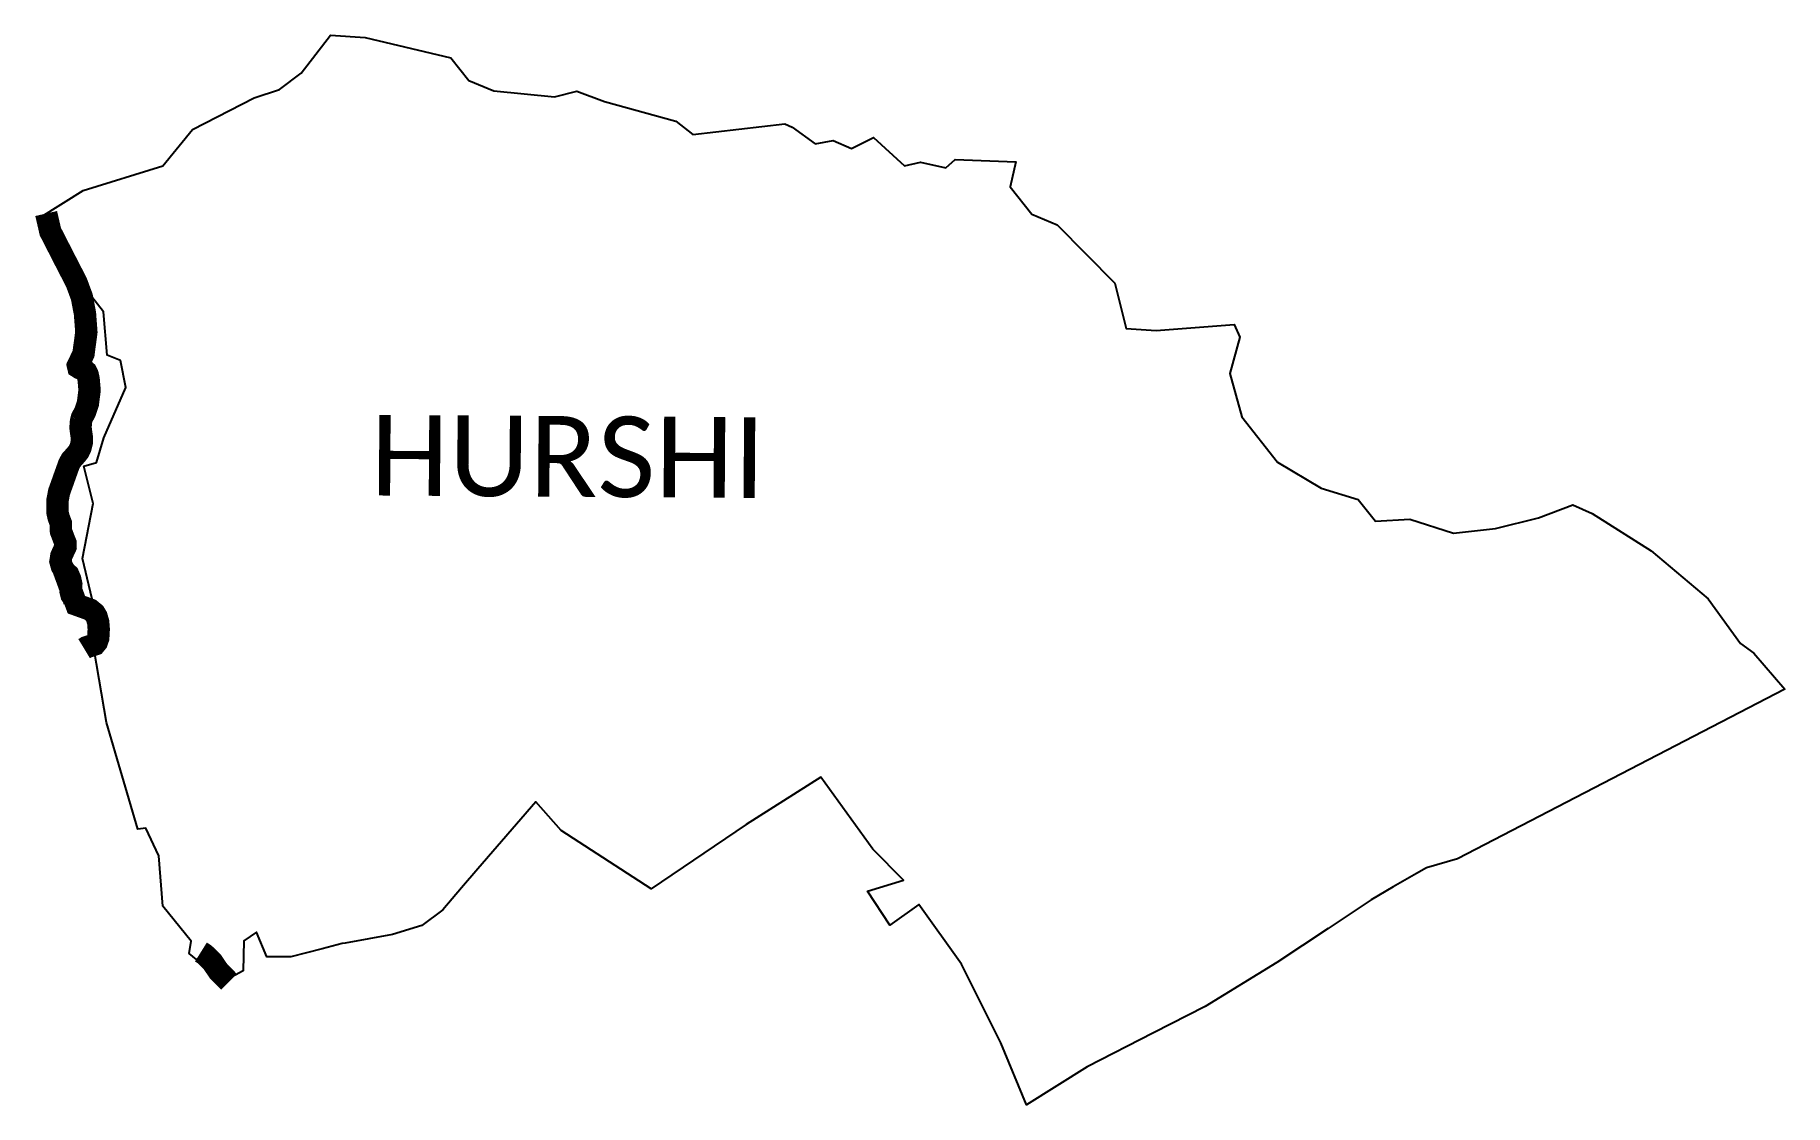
# Model space of a CAD drawing. Header units: metres. Extents: x 322950 to 326866, y 1820442 to 1822835.
import ezdxf

# ---------------------------------------------------------------- set-up
doc = ezdxf.new("R2010")
doc.units = ezdxf.units.M
doc.layers.add('NATURALLY PROTECTED', color=3, linetype='Continuous')
doc.layers.add('VILLAGE NAME', color=250, linetype='Continuous')

msp = doc.modelspace()

# ---------------------------------------------------------------- linework, layer by layer
at = {"color": 3}
msp.add_lwpolyline([(322963.7, 1822428.4), (323057.9, 1822486.9), (323236.4, 1822542.1), (323302.5, 1822623.5), (323440.9, 1822694.1), (323497.4, 1822713.1), (323546, 1822749.2), (323611.6, 1822834.8), (323688.9, 1822829.4), (323880.6, 1822783.7), (323921, 1822733.2), (323977, 1822710), (324112.8, 1822696.3), (324162.9, 1822709.3), (324224.2, 1822686.3), (324383.8, 1822642.2), (324421.9, 1822612.6), (324628.2, 1822636.4), (324644.2, 1822628.7), (324695.8, 1822591.5), (324736.5, 1822599), (324776.9, 1822580.7), (324826.2, 1822605.7), (324895.8, 1822542.5), (324931.5, 1822550.1), (324988.5, 1822538.1), (325009.4, 1822556.1), (325145, 1822551.5), (325132.3, 1822495.4), (325180.8, 1822433.8), (325237.4, 1822410.3), (325366.7, 1822280), (325392.1, 1822178.2), (325459.2, 1822173.7), (325633.3, 1822187.2), (325646.5, 1822159.4), (325623.9, 1822078.1), (325651, 1821981), (325730.8, 1821879.8), (325828.5, 1821821.1), (325911.2, 1821796.1), (325949.4, 1821747.6), (326026.9, 1821752.1), (326124, 1821720.9), (326218.1, 1821730.9), (326314.2, 1821754.8), (326391.3, 1821784.1), (326434.5, 1821764.4), (326566.8, 1821681), (326694.1, 1821573.8), (326766.1, 1821473.9), (326796.1, 1821452.3), (326866, 1821371.5), (326133.1, 1820992.3), (326063.9, 1820972.4), (326041.6, 1820959.7), (325989.6, 1820929.9), (325940.1, 1820901), (325843.6, 1820836.9), (325728.8, 1820760.7), (325568.3, 1820662), (325453.1, 1820603.1), (325304.7, 1820527.3), (325168.5, 1820441.9), (325111, 1820580.9), (325023.2, 1820756.5), (324927.8, 1820890.1), (324863, 1820843.9), (324812.8, 1820919.8), (324893.5, 1820945), (324825.1, 1821014.3), (324708.5, 1821175.4), (324541.2, 1821069.2), (324329.2, 1820925.4), (324127.9, 1821055.5), (324070.5, 1821119.8), (323941.3, 1820969.7), (323904.8, 1820927.2), (323862.6, 1820878.1), (323815.4, 1820843.6), (323750.1, 1820823.2), (323643.9, 1820803.9), (323637.8, 1820802.8), (323592.8, 1820791.3), (323522.5, 1820773.3), (323468.9, 1820773.3), (323445.8, 1820828.7), (323417.3, 1820809), (323416.3, 1820741.7), (323371.6, 1820718.2), (323295.2, 1820780.6), (323299.8, 1820808.4), (323236, 1820886.7), (323227.4, 1820999), (323198, 1821061), (323180.4, 1821058.7), (323110.1, 1821297.4), (323082.3, 1821459.4), (323095.7, 1821498.1), (323056.1, 1821664.2), (323080.3, 1821787.4), (323059.2, 1821870.5), (323088, 1821878.5), (323104.2, 1821934.1), (323153.2, 1822046.3), (323141.8, 1822106.7), (323111.9, 1822119), (323103.7, 1822215.7), (323054.6, 1822277.8), (322963.7, 1822428.4)], dxfattribs=at)
at = {"layer": 'NATURALLY PROTECTED', "color": 116, "true_color": 0x136734, "const_width": 50, "flags": 128}
for points in [[(322975.2, 1822435.6), (322984.5, 1822395.2), (323015.2, 1822335.3), (323042.9, 1822281.5), (323055, 1822248.9), (323062, 1822211.7), (323065.1, 1822170.4), (323062.9, 1822153.5), (323061.6, 1822143.7), (323060.3, 1822134.6), (323058.7, 1822122), (323055.6, 1822115.5), (323051.6, 1822106.9), (323048.5, 1822100.4), (323046.2, 1822095.6), (323047.1, 1822091.8), (323050.9, 1822089.4), (323059.2, 1822086.6), (323064.8, 1822081.7), (323067.9, 1822075.2), (323070.2, 1822064.8), (323072.3, 1822040.4), (323068.5, 1822010.6), (323062.1, 1821991.6), (323055, 1821978.5), (323054, 1821974.3)], [(323054, 1821974.3), (323053, 1821970), (323052, 1821956.5), (323053.4, 1821946.1), (323055.2, 1821933.4), (323054.9, 1821924), (323052.1, 1821912.4), (323048.1, 1821903.8), (323042.3, 1821896.4), (323031.4, 1821884.2), (323026.5, 1821875.5), (323022.1, 1821863.2), (323016, 1821846.2), (323012.6, 1821836.5), (323004.2, 1821813.2), (323000.2, 1821792.4), (323000.5, 1821767.2), (323003, 1821756.1), (323008, 1821742.7), (323008.1, 1821732.8), (323008.3, 1821724.9), (323011.5, 1821716.6), (323014.7, 1821708.1), (323018.3, 1821699), (323018.6, 1821690.4), (323014.8, 1821682.3), (323009.1, 1821669.7), (323007.2, 1821657.7), (323010.1, 1821646.9), (323016.8, 1821635.3), (323024.6, 1821627.8), (323029.1, 1821617.2), (323031.4, 1821606.5), (323030, 1821590), (323031.8, 1821582.6), (323036.8, 1821575.3), (323038.7, 1821566.1)], [(323013.4, 1821641.1), (323042.8, 1821560.8), (323057.8, 1821555.4), (323073.7, 1821549.6), (323083.4, 1821541.7), (323087.9, 1821534.1), (323091.6, 1821521.5), (323092.8, 1821505.8), (323091.7, 1821486.4), (323088.5, 1821477.2), (323084.1, 1821471.8), (323073.2, 1821468.2), (323064.9, 1821465.4), (323060.1, 1821462.5)], [(323321.4, 1820784), (323329.2, 1820779.1), (323346.1, 1820762.9), (323361.1, 1820740.8), (323374.5, 1820727.2), (323384.4, 1820717.2)]]:
    msp.add_lwpolyline(points, dxfattribs=at)

# ---------------------------------------------------------------- texts
at = {"layer": 'VILLAGE NAME', "insert": (323701.6, 1821985.5), "char_height": 180.345, "attachment_point": 1, "rotation": 359.6139}
msp.add_mtext_dynamic_manual_height_columns('{\\fCalibri|b0|i0|c0|p34;HURSHI}', width=1779.605, gutter_width=901.7, heights=[0], dxfattribs=at)

doc.saveas('drawing.dxf')
